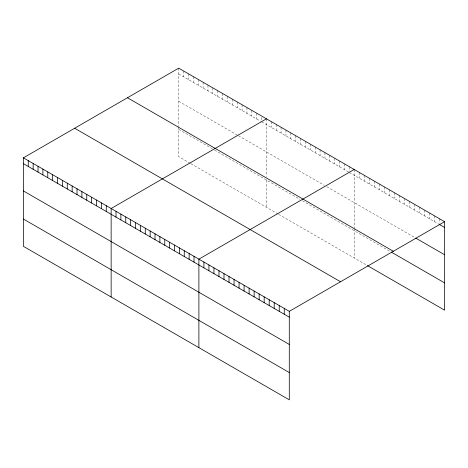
<?xml version="1.0" encoding="UTF-8"?>
<svg xmlns="http://www.w3.org/2000/svg" width="468" height="468" viewBox="0 0 468 468"><rect width="100%" height="100%" fill="white"/><g stroke="black" fill="none" stroke-linecap="round" stroke-linejoin="round"><path stroke-width="0.35" stroke-dasharray="2.34 1.75" d="M178.712 73.973L260.36 121.113M261.583 121.815L348.713 172.125M349.321 172.476L438.949 224.219M178.712 101.258L237.206 135.03M238.428 135.732L324.342 185.34M326.781 186.744L414.467 237.37M178.712 129.373L212.226 148.719M214.666 150.129L299.97 199.38M302.404 200.784L390.61 251.708M190.289 163.344L178.712 156.657L178.712 127.261M190.897 163.695L278.033 213.999M278.641 214.35L366.754 265.221M439.575 218.772L439.575 223.131M434.556 215.871L434.556 221.68M429.53 212.975L429.53 218.784M424.511 210.073L424.511 215.883M419.486 207.178L419.486 212.981M414.467 204.276L414.467 210.085M409.441 201.375L409.441 207.184M404.422 198.479L404.422 204.282M399.397 195.577L399.397 201.386M394.378 192.676L394.378 198.485M389.353 189.78L389.353 195.583M384.333 186.878L384.333 192.687M379.308 183.977L379.308 189.786M374.289 181.081L374.289 186.884M369.264 178.179L369.264 183.988M364.244 175.278L364.244 181.087M359.219 172.382L359.219 178.185M354.2 169.48L354.2 227.875M354.2 228.577L354.2 257.973M349.321 166.666L349.321 171.025M344.448 163.853L344.448 169.662M339.575 161.039L339.575 166.848M334.702 158.225L334.702 164.028M329.823 155.411L329.823 161.214M324.95 152.591L324.95 158.4M320.077 149.778L320.077 155.587M315.204 146.964L315.204 152.773M310.325 144.15L310.325 149.959M305.452 141.336L305.452 147.145M300.579 138.522L300.579 144.331M295.706 135.708L295.706 141.517M290.827 132.894L290.827 138.703M285.954 130.081L285.954 135.89M281.081 127.267L281.081 133.076M276.202 124.453L276.202 130.262M271.329 121.639L271.329 127.442M266.456 118.819L266.456 176.518M266.456 180.028L266.456 207.318M261.583 117.462L261.583 120.364M256.704 113.192L256.704 119.001M251.831 110.378L251.831 116.187M246.958 107.564L246.958 113.373M242.085 104.75L242.085 110.559M237.206 101.936L237.206 107.745M232.333 99.122L232.333 104.931M227.46 96.309L227.46 102.118M222.587 93.495L222.587 99.304M217.708 90.681L217.708 96.49M212.835 87.867L212.835 93.67M207.962 85.053L207.962 90.856M203.089 82.233L203.089 88.042M198.21 79.42L198.21 85.229M193.337 76.606L193.337 82.415M188.464 73.792L188.464 79.601M183.585 70.978L183.585 76.787M178.712 68.164L178.712 126.559"/><path stroke-width="0.7" d="M23.4 157.833L289.288 311.343L289.288 399.836L23.4 246.326L23.4 157.833L178.712 68.164L444.6 221.674L444.6 310.167L367.38 265.584M266.456 118.819L111.144 208.494L111.144 296.987M354.2 169.48L198.888 259.149L198.888 347.642M289.288 311.343L444.6 221.674M439.575 224.581L444.6 227.483M415.724 238.095L444.6 254.767M127.46 97.753L393.348 251.263M391.236 252.071L444.6 282.883M74.652 128.244L340.54 281.754M23.4 163.642L289.288 317.152M23.4 190.926L289.288 344.436M23.4 219.042L289.288 372.551M284.263 308.441L284.263 314.25M279.244 305.545L279.244 311.349M274.219 302.644L274.219 308.453M269.199 299.742L269.199 305.551M264.174 296.847L264.174 302.65M259.155 293.945L259.155 299.754M254.13 291.043L254.13 296.852M249.111 288.148L249.111 293.951M244.085 285.246L244.085 291.055M239.066 282.344L239.066 288.153M234.041 279.449L234.041 285.252M229.022 276.547L229.022 282.356M223.996 273.645L223.996 279.454M218.977 270.75L218.977 276.553M213.952 267.848L213.952 273.657M208.933 264.946L208.933 270.756M203.908 262.051L203.908 267.86M194.009 256.335L194.009 262.144M189.136 253.521L189.136 259.33M184.263 250.708L184.263 256.517M179.384 247.894L179.384 253.703M174.511 245.08L174.511 250.883M169.638 242.26L169.638 248.069M164.765 239.446L164.765 245.255M159.886 236.632L159.886 242.442M155.013 233.819L155.013 239.628M150.14 231.005L150.14 236.814M145.267 228.191L145.267 234M140.388 225.377L140.388 231.186M135.515 222.563L135.515 228.372M130.642 219.749L130.642 225.558M125.769 216.936L125.769 222.745M120.89 214.122L120.89 219.931M116.017 211.308L116.017 217.111M106.271 205.674L106.271 211.483M101.392 202.86L101.392 208.669M96.519 200.047L96.519 205.856M91.646 197.233L91.646 203.042M86.767 194.419L86.767 200.228M81.894 191.605L81.894 197.414M77.021 188.791L77.021 194.6M72.148 185.977L72.148 191.786M67.269 183.163L67.269 188.973M62.396 180.35L62.396 186.159M57.523 177.536L57.523 183.345M52.65 174.722L52.65 180.525M47.771 171.902L47.771 177.711M42.898 169.088L42.898 174.897M38.025 166.275L38.025 172.084M33.152 163.461L33.152 169.27M28.273 160.647L28.273 166.456"/></g></svg>
